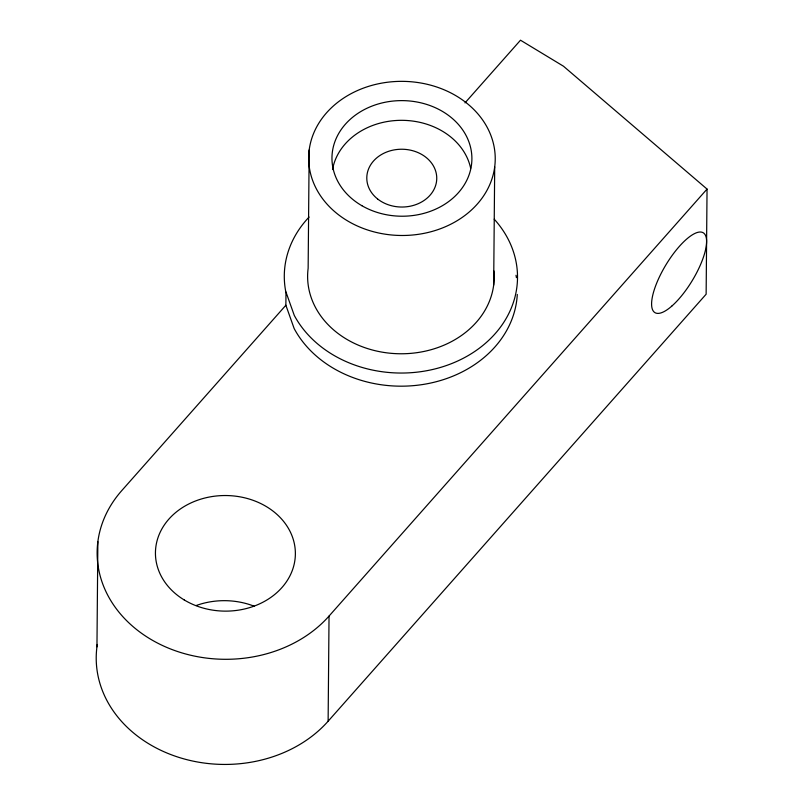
<?xml version="1.0" encoding="UTF-8"?>
<svg xmlns="http://www.w3.org/2000/svg" width="804" height="804" viewBox="0 0 804 804"><rect width="100%" height="100%" fill="white"/><g stroke="black" fill="none" stroke-linecap="round" stroke-linejoin="round"><path stroke-width="1.21" d="M96.952 646.828L97.867 541.695M517.284 294.465A116.61 96.339 0.5 0 1 422.371 384.573A116.61 96.339 0.5 0 1 294.163 328.555L285.872 305.239L285.983 292.093M309.178 149.956L308.143 268.234A93.294 77.073 0.5 0 0 399.588 353.76A93.294 77.073 0.5 0 0 493.907 270.928M97.284 644.456A128.278 105.967 0.5 0 0 176.94 756.755A128.278 105.967 0.5 0 0 328.122 721.218L329.037 616.075L707.048 189.081L563.443 66.199L520.5 40.2L465.003 102.892M493.666 285.169L494.701 166.88A93.294 77.073 0.5 0 0 364.162 87.847A93.294 77.073 0.5 0 0 346.956 220.527A93.294 77.073 0.5 0 0 494.701 166.88M707.048 189.081L706.133 294.214L328.122 721.218M285.872 305.239L121.786 490.581A128.278 105.967 0.5 0 0 149.805 638.728A128.278 105.967 0.5 0 0 329.037 616.075M196.156 605.543A69.968 57.798 0.5 0 1 254.175 606.206M516.007 275.28A116.61 96.339 0.5 0 1 516.419 277.641M494.209 219.17A116.61 96.339 0.5 0 1 459.868 359.981A116.61 96.339 0.5 0 1 294.284 315.419L285.691 291.259A116.61 96.339 0.5 0 1 309.078 217.06M332.534 169.543A69.968 57.798 0.5 0 1 400.693 120.329A69.968 57.798 0.5 0 1 470.652 168.187M671.762 306.133A46.652 15.336 -58.8 0 0 705.721 235.904A46.652 15.336 -58.8 0 0 659.823 276.073A46.652 15.336 -58.8 0 0 671.762 306.133M184.176 599.915A69.968 57.798 0.5 0 0 294.978 559.674A69.968 57.798 0.5 0 0 197.08 500.4A69.968 57.798 0.5 0 0 184.176 599.915M377.558 198.93A34.984 28.904 0.5 0 0 435.748 185.101A34.984 28.904 0.5 0 0 391.99 150.358A34.984 28.904 0.5 0 0 377.558 198.93M361.9 205.713A69.968 57.798 0.5 0 0 471.646 163.544A69.968 57.798 0.5 0 0 372.262 105.987A69.968 57.798 0.5 0 0 361.9 205.713"/></g></svg>
